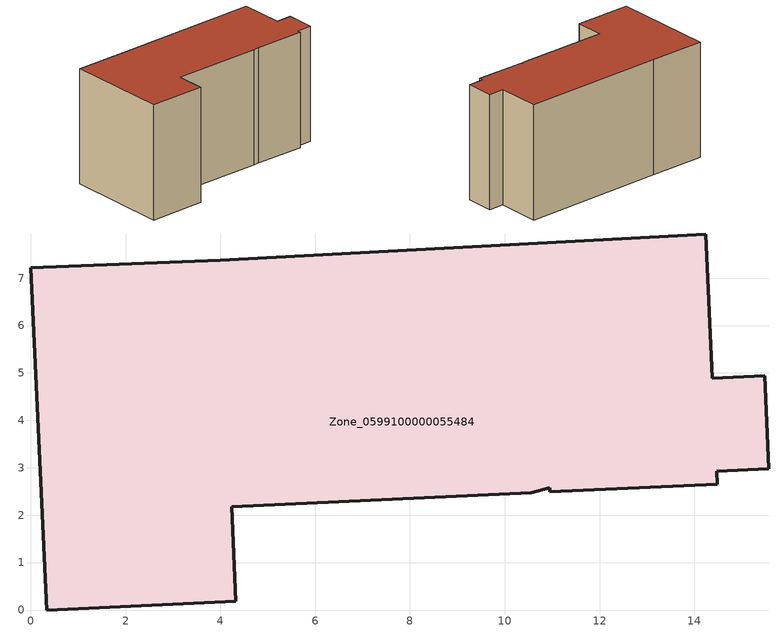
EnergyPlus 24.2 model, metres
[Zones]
Zone_0599100000055484
 floor ground (C_G): 14.38,4.89 15.48,4.94 15.57,2.98 14.47,2.93 14.48,2.65 10.95,2.49 10.95,2.58 10.56,2.47 4.24,2.18 4.33,0.18 0.33,0 0,7.21 4,7.38 14.24,7.93 z0
 wall outside (C_F): 0.33,0 4.33,0.18 4.24,2.18 10.56,2.47 10.95,2.58 10.95,2.49 14.48,2.65 14.47,2.93 15.57,2.98 15.48,4.94 14.38,4.89 14.24,7.93 4,7.38 0,7.21 0.33,0 z0:8.16
 roof outside (C_R): 10.95,2.58 10.95,2.49 14.48,2.65 14.47,2.93 15.57,2.98 15.48,4.94 14.38,4.89 14.24,7.93 4,7.38 0,7.21 0.33,0 4.33,0.18 4.24,2.18 10.56,2.47 z8.16
[BUILDING]
Pand.0599100000055484: North Axis=0; Terrain=City; Loads Convergence Tolerance Value=0.04; Temperature Convergence Tolerance Value=0.4; Solar Distribution=FullExterior; Maximum Number of Warmup Days=25; Minimum Number of Warmup Days=1
[Site:Location]
Rotterdam.The.Hague.AP_ZH_NLD Design_Conditions: Latitude=51.96; Longitude=4.45; Time Zone=1; Elevation=-4.5
[SITE:GROUNDTEMPERATURE:BUILDINGSURFACE]
18, 18, 18, 18, 18, 18, 18, 18, 18, 18, 18, 18
[MATERIAL] Thermal Absorptance=0.9; Solar Absorptance=0.7; Visible Absorptance=0.7
Name | Roughness | Thickness | Conductivity | Density | Specific Heat
G.TC.1946-1964 | MediumSmooth | 0.15 | 1 | 540 | 1210
F.TC.1946-1964 | Rough | 0.3 | 0.857143 | 1920 | 840
R.TC.1946-1964 | MediumRough | 0.2 | 0.235294 | 1500 | 1000
[CONSTRUCTION]
C_G: G.TC.1946-1964
C_F: F.TC.1946-1964
C_R: R.TC.1946-1964
[ZONE]
Zone_0599100000055484: Type=1; Multiplier=1; Ceiling Height=Autocalculate; Volume=Autocalculate; Floor Area=autocalculate; Part of Total Floor Area=Yes
[ZONEINFILTRATION:DESIGNFLOWRATE]
Infil_Zone_0599100000055484: Zone or ZoneList or Space or SpaceList=Zone_0599100000055484; Schedule=AlwaysOn; Design Flow Rate Calculation Method=Flow/Area; Flow Rate per Floor Area=0.003; Constant Term Coefficient=1; Temperature Term Coefficient=0; Velocity Term Coefficient=0; Velocity Squared Term Coefficient=0
[HVACTEMPLATE:ZONE:IDEALLOADSAIRSYSTEM]
Zone_0599100000055484: Maximum Heating Supply Air Temperature=50; Minimum Cooling Supply Air Temperature=13; Maximum Heating Supply Air Humidity Ratio=0.0156; Minimum Cooling Supply Air Humidity Ratio=0.0077; Heating Limit=NoLimit; Cooling Limit=NoLimit; Dehumidification Control Type=ConstantSensibleHeatRatio; Cooling Sensible Heat Ratio=0.7; Dehumidification Setpoint=60; Humidification Control Type=None; Humidification Setpoint=30; Outdoor Air Method=None; Outdoor Air Flow Rate per Person=0.00944; Outdoor Air Flow Rate per Zone Floor Area=0; Outdoor Air Flow Rate per Zone=0; Demand Controlled Ventilation Type=None; Outdoor Air Economizer Type=NoEconomizer; Heat Recovery Type=None; Sensible Heat Recovery Effectiveness=0.7; Latent Heat Recovery Effectiveness=0.65
[ZONECONTROL:THERMOSTAT]
ThermostatControl_Zone_0599100000055484: Zone or ZoneList=Zone_0599100000055484; Control Type Schedule=DualSetpointControlType; Control 1=Thermostat_Zone_0599100000055484; Temperature Difference Between Cutout And Setpoint=0
[THERMOSTATSETPOINT:DUALSETPOINT]
Thermostat_Zone_0599100000055484: Heating Setpoint Temperature Schedule=HeatingSetpoint_Zone_0599100000055484; Cooling Setpoint Temperature Schedule=CoolingSetpoint_Zone_0599100000055484
[SCHEDULE:COMPACT]
HeatingSetpoint_Zone_0599100000055484: Through: 12/31, For: AllDays, Until: 24:00, 21
CoolingSetpoint_Zone_0599100000055484: Through: 12/31, For: AllDays, Until: 24:00, 24
DualSetpointControlType: Through: 12/31, For: AllDays, Until: 24:00, 4
AlwaysOn: Through: 12/31, For: AllDays, Until: 24:00, 1
